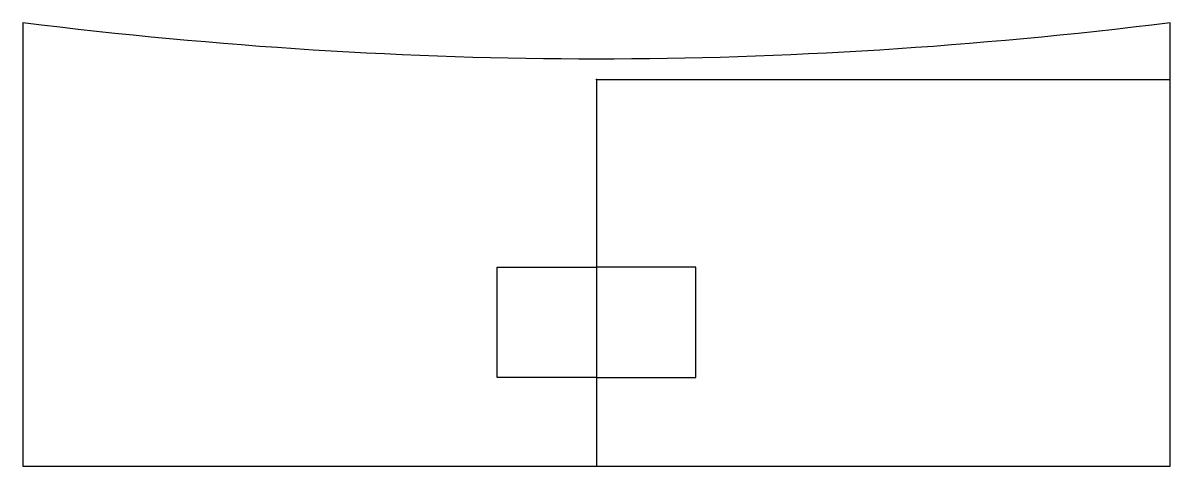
# Model space of a CAD drawing. Header units: millimetres. Extents: x -52 to 52, y -35 to 5.
import ezdxf

# ---------------------------------------------------------------- set-up
doc = ezdxf.new("R2010")
doc.units = ezdxf.units.MM
doc.layers.get('0').update_dxf_attribs({"linetype": 'CONTINUOUS'})

msp = doc.modelspace()

# ---------------------------------------------------------------- linework, layer by layer
for p, q in [((-51.97, 5.11), (-51.97, -35)), ((51.97, -35), (51.97, 5.11)), ((0, 0), (0, -35)), ((0, 0), (51.97, 0)), ((-9, -27), (-9, -17)), ((-9, -17), (0, -17)), ((9, -17), (0, -17)), ((9, -27), (9, -17)), ((0, -27), (-9, -27)), ((0, -27), (9, -27)), ((-51.97, -35), (51.97, -35))]:
    msp.add_line(p, q)
msp.add_open_spline([(51.97, 5.11), (16.22, 0.75), (-16.22, 0.75), (-51.97, 5.11)], degree=3)
msp.add_point((0, 0))

doc.saveas('drawing.dxf')
